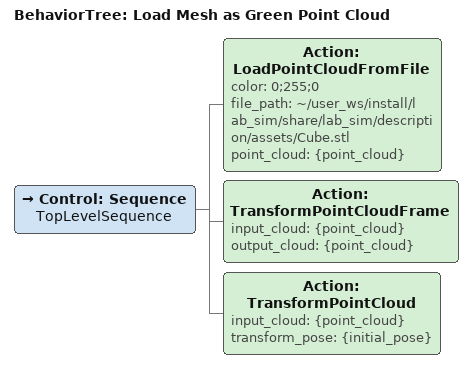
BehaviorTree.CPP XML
<?xml version="1.0" encoding="UTF-8" ?>
<root BTCPP_format="4" main_tree_to_execute="Load Mesh as Green Point Cloud">
  <BehaviorTree ID="Load Mesh as Green Point Cloud">
    <Control ID="Sequence" name="TopLevelSequence">
      <Action
        ID="LoadPointCloudFromFile"
        color="0;255;0"
        file_path="~/user_ws/install/lab_sim/share/lab_sim/description/assets/Cube.stl"
        point_cloud="{point_cloud}"
      />
      <Action
        ID="TransformPointCloudFrame"
        input_cloud="{point_cloud}"
        output_cloud="{point_cloud}"
      />
      <Action
        ID="TransformPointCloud"
        input_cloud="{point_cloud}"
        transform_pose="{initial_pose}"
      />
    </Control>
  </BehaviorTree>
</root>
